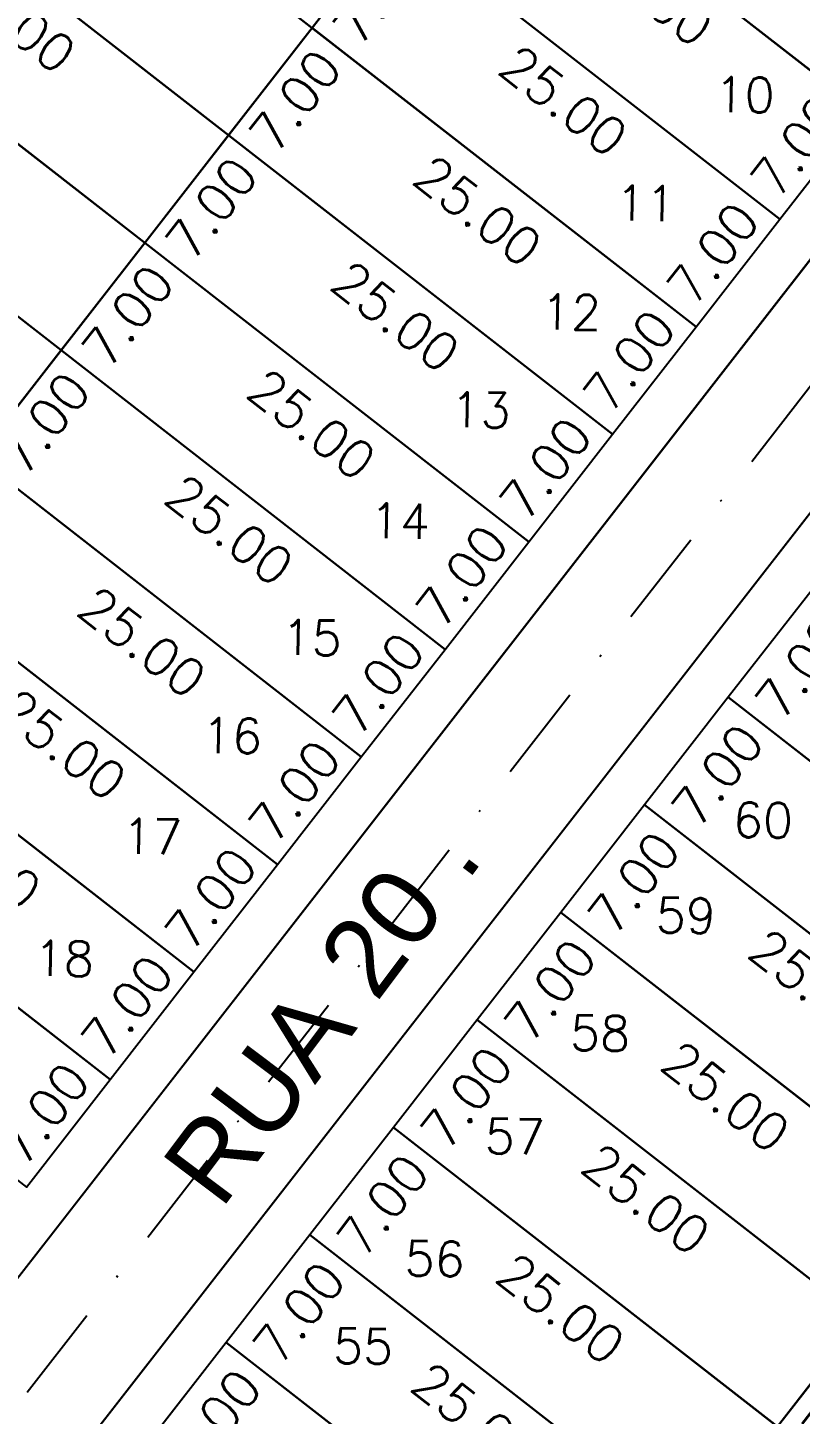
# Model space of a CAD drawing. Header units: millimetres. Extents: x -4430026 to 4783824, y 584 to 9593110.
# Drawn here: x 2520.5 to 2560.2, y 887.7 to 958.9 of the extents above; entities that cross this region are included whole.
import ezdxf
from ezdxf.enums import TextEntityAlignment as Align

# ---------------------------------------------------------------- set-up
doc = ezdxf.new("R2010")
doc.units = ezdxf.units.MM
doc.linetypes.add('CONTINUO', pattern=[0])
doc.linetypes.add('DASHDOT', pattern=[1, 0.5, -0.25, 0, -0.25])
for name, color, linetype in [('Calçada', 1, 'Continuous'), ('Cota', 8, 'Continuous'), ('EIXO DAS VIAS', 252, 'DASHDOT'), ('Lotes', 2, 'Continuous'), ('Nomes de Ruas', 3, 'Continuous'), ('Numero de lotes', 5, 'Continuous')]:
    doc.layers.add(name, color=color, linetype=linetype)
doc.styles.add('arcad1', font='romans.shx')
doc.styles.add('ARIAL', font='arial.ttf', dxfattribs={"height": 0.25})
doc.styles.add('ROMANS', font='romans.shx')
doc.dimstyles.new('BOLA100', dxfattribs={"dimscale": 0, "dimtxt": 1.9, "dimasz": 0.18, "dimexe": 0.18, "dimexo": 0.063, "dimgap": 0, "dimtad": 1, "dimzin": 4, "dimdsep": 46, "dimtxsty": 'ROMANS', "dimcen": 0.09, "dimse1": 1, "dimse2": 1, "dimsd1": 1, "dimsd2": 1, "dimclrt": 256, "dimaunit": 1, "dimadec": 4, "dimazin": 0, "dimtfac": 1.2, "dimtix": 1, "dimtmove": 2, "dimatfit": 3, "dimfxl": 1, "dimtvp": 2, "dimtolj": 1, "dimtzin": 4, "dimarcsym": 0})

# ---------------------------------------------------------------- blocks, each defined once
blk = doc.blocks.new('*D956')
at = {"layer": 'DEFPOINTS', "color": 0}
for p in [(2530.701, 891.391), (2533.047, 889.565), (2526.4, 885.868)]:
    blk.add_point(p, dxfattribs=at)
at = {"layer": 'Cota', "insert": (2530.147, 887.387), "char_height": 1.9, "attachment_point": 5, "rotation": 52.09358, "style": 'ROMANS'}
blk.add_mtext('\\A1;7.00', dxfattribs=at)
blk = doc.blocks.new('*D957')
at = {"layer": 'DEFPOINTS', "color": 0}
for p in [(2535.002, 896.914), (2537.347, 895.088), (2530.701, 891.391)]:
    blk.add_point(p, dxfattribs=at)
at = {"layer": 'Cota', "insert": (2534.448, 892.91), "char_height": 1.9, "attachment_point": 5, "rotation": 52.09358, "style": 'ROMANS'}
blk.add_mtext('\\A1;7.00', dxfattribs=at)
blk = doc.blocks.new('*D958')
at = {"layer": 'DEFPOINTS', "color": 0}
for p in [(2539.302, 902.437), (2541.648, 900.611), (2535.002, 896.914)]:
    blk.add_point(p, dxfattribs=at)
at = {"layer": 'Cota', "insert": (2538.748, 898.433), "char_height": 1.9, "attachment_point": 5, "rotation": 52.09358, "style": 'ROMANS'}
blk.add_mtext('\\A1;7.00', dxfattribs=at)
blk = doc.blocks.new('*D959')
at = {"layer": 'DEFPOINTS', "color": 0}
for p in [(2543.603, 907.96), (2545.949, 906.134), (2539.302, 902.437)]:
    blk.add_point(p, dxfattribs=at)
at = {"layer": 'Cota', "insert": (2543.049, 903.956), "char_height": 1.9, "attachment_point": 5, "rotation": 52.09358, "style": 'ROMANS'}
blk.add_mtext('\\A1;7.00', dxfattribs=at)
blk = doc.blocks.new('*D960')
at = {"layer": 'DEFPOINTS', "color": 0}
for p in [(2547.904, 913.484), (2550.249, 911.657), (2543.603, 907.96)]:
    blk.add_point(p, dxfattribs=at)
at = {"layer": 'Cota', "insert": (2547.349, 909.479), "char_height": 1.9, "attachment_point": 5, "rotation": 52.09358, "style": 'ROMANS'}
blk.add_mtext('\\A1;7.00', dxfattribs=at)
blk = doc.blocks.new('*D977')
at = {"layer": 'DEFPOINTS', "color": 0}
for p in [(2563.328, 892.601), (2565.55, 890.871), (2559.028, 887.078)]:
    blk.add_point(p, dxfattribs=at)
at = {"layer": 'Cota', "insert": (2562.65, 888.694), "char_height": 1.9, "attachment_point": 5, "rotation": 52.09358, "style": 'ROMANS'}
blk.add_mtext('\\A1;7.00', dxfattribs=at)
blk = doc.blocks.new('*D997')
at = {"layer": 'DEFPOINTS', "color": 0}
for p in [(2552.204, 919.007), (2554.55, 917.18), (2547.904, 913.484)]:
    blk.add_point(p, dxfattribs=at)
at = {"layer": 'Cota', "insert": (2551.65, 915.002), "char_height": 1.9, "attachment_point": 5, "rotation": 52.09358, "style": 'ROMANS'}
blk.add_mtext('\\A1;7.00', dxfattribs=at)
blk = doc.blocks.new('*D998')
at = {"layer": 'DEFPOINTS', "color": 0}
for p in [(2556.505, 924.53), (2558.851, 922.703), (2552.204, 919.007)]:
    blk.add_point(p, dxfattribs=at)
at = {"layer": 'Cota', "insert": (2555.951, 920.525), "char_height": 1.9, "attachment_point": 5, "rotation": 52.09358, "style": 'ROMANS'}
blk.add_mtext('\\A1;7.00', dxfattribs=at)
blk = doc.blocks.new('*D999')
at = {"layer": 'DEFPOINTS', "color": 0}
for p in [(2560.805, 930.053), (2563.151, 928.226), (2556.505, 924.53)]:
    blk.add_point(p, dxfattribs=at)
at = {"layer": 'Cota', "insert": (2560.251, 926.048), "char_height": 1.9, "attachment_point": 5, "rotation": 52.09358, "style": 'ROMANS'}
blk.add_mtext('\\A1;7.00', dxfattribs=at)
blk = doc.blocks.new('*D1246')
at = {"layer": 'DEFPOINTS', "color": 0}
for p in [(2524.214, 905.314), (2524.745, 904.901), (2520.444, 899.378)]:
    blk.add_point(p, dxfattribs=at)
at = {"layer": 'Cota', "insert": (2521.314, 903.136), "char_height": 1.9, "attachment_point": 5, "rotation": 52.09358, "style": 'ROMANS'}
blk.add_mtext('\\A1;7.00', dxfattribs=at)
blk = doc.blocks.new('*D1247')
at = {"layer": 'DEFPOINTS', "color": 0}
for p in [(2528.515, 910.837), (2529.045, 910.424), (2524.745, 904.901)]:
    blk.add_point(p, dxfattribs=at)
at = {"layer": 'Cota', "insert": (2525.615, 908.659), "char_height": 1.9, "attachment_point": 5, "rotation": 52.09358, "style": 'ROMANS'}
blk.add_mtext('\\A1;7.00', dxfattribs=at)
blk = doc.blocks.new('*D1248')
at = {"layer": 'DEFPOINTS', "color": 0}
for p in [(2532.815, 916.36), (2533.346, 915.947), (2529.045, 910.424)]:
    blk.add_point(p, dxfattribs=at)
at = {"layer": 'Cota', "insert": (2529.916, 914.182), "char_height": 1.9, "attachment_point": 5, "rotation": 52.09358, "style": 'ROMANS'}
blk.add_mtext('\\A1;7.00', dxfattribs=at)
blk = doc.blocks.new('*D1249')
at = {"layer": 'DEFPOINTS', "color": 0}
for p in [(2537.116, 921.883), (2537.646, 921.47), (2533.346, 915.947)]:
    blk.add_point(p, dxfattribs=at)
at = {"layer": 'Cota', "insert": (2534.216, 919.705), "char_height": 1.9, "attachment_point": 5, "rotation": 52.09358, "style": 'ROMANS'}
blk.add_mtext('\\A1;7.00', dxfattribs=at)
blk = doc.blocks.new('*D1259')
at = {"layer": 'DEFPOINTS', "color": 0}
for p in [(2522.222, 942.353), (2524.249, 940.774), (2517.921, 936.83)]:
    blk.add_point(p, dxfattribs=at)
at = {"layer": 'Cota', "insert": (2521.35, 938.596), "char_height": 1.9, "attachment_point": 5, "rotation": 52.09358, "style": 'ROMANS'}
blk.add_mtext('\\A1;7.00', dxfattribs=at)
blk = doc.blocks.new('*D1260')
at = {"layer": 'DEFPOINTS', "color": 0}
for p in [(2526.522, 947.876), (2528.55, 946.297), (2522.222, 942.353)]:
    blk.add_point(p, dxfattribs=at)
at = {"layer": 'Cota', "insert": (2525.65, 944.119), "char_height": 1.9, "attachment_point": 5, "rotation": 52.09358, "style": 'ROMANS'}
blk.add_mtext('\\A1;7.00', dxfattribs=at)
blk = doc.blocks.new('*D1261')
at = {"layer": 'DEFPOINTS', "color": 0}
for p in [(2530.823, 953.399), (2532.851, 951.82), (2526.522, 947.876)]:
    blk.add_point(p, dxfattribs=at)
at = {"layer": 'Cota', "insert": (2529.951, 949.642), "char_height": 1.9, "attachment_point": 5, "rotation": 52.09358, "style": 'ROMANS'}
blk.add_mtext('\\A1;7.00', dxfattribs=at)
blk = doc.blocks.new('*D1262')
at = {"layer": 'DEFPOINTS', "color": 0}
for p in [(2535.123, 958.922), (2537.151, 957.343), (2530.823, 953.399)]:
    blk.add_point(p, dxfattribs=at)
at = {"layer": 'Cota', "insert": (2534.251, 955.165), "char_height": 1.9, "attachment_point": 5, "rotation": 52.09358, "style": 'ROMANS'}
blk.add_mtext('\\A1;7.00', dxfattribs=at)
blk = doc.blocks.new('*D1263')
at = {"layer": 'DEFPOINTS', "color": 0}
for p in [(2539.424, 964.445), (2541.452, 962.866), (2535.123, 958.922)]:
    blk.add_point(p, dxfattribs=at)
at = {"layer": 'Cota', "insert": (2538.552, 960.688), "char_height": 1.9, "attachment_point": 5, "rotation": 52.09358, "style": 'ROMANS'}
blk.add_mtext('\\A1;7.00', dxfattribs=at)
blk = doc.blocks.new('*D1269')
at = {"layer": 'DEFPOINTS', "color": 0}
for p in [(2541.417, 927.406), (2541.947, 926.994), (2537.646, 921.47)]:
    blk.add_point(p, dxfattribs=at)
at = {"layer": 'Cota', "insert": (2538.517, 925.229), "char_height": 1.9, "attachment_point": 5, "rotation": 52.09358, "style": 'ROMANS'}
blk.add_mtext('\\A1;7.00', dxfattribs=at)
blk = doc.blocks.new('*D1270')
at = {"layer": 'DEFPOINTS', "color": 0}
for p in [(2545.717, 932.93), (2546.248, 932.517), (2541.947, 926.994)]:
    blk.add_point(p, dxfattribs=at)
at = {"layer": 'Cota', "insert": (2542.817, 930.752), "char_height": 1.9, "attachment_point": 5, "rotation": 52.09358, "style": 'ROMANS'}
blk.add_mtext('\\A1;7.00', dxfattribs=at)
blk = doc.blocks.new('*D1271')
at = {"layer": 'DEFPOINTS', "color": 0}
for p in [(2550.018, 938.453), (2550.548, 938.04), (2546.248, 932.517)]:
    blk.add_point(p, dxfattribs=at)
at = {"layer": 'Cota', "insert": (2547.118, 936.275), "char_height": 1.9, "attachment_point": 5, "rotation": 52.09358, "style": 'ROMANS'}
blk.add_mtext('\\A1;7.00', dxfattribs=at)
blk = doc.blocks.new('*D1272')
at = {"layer": 'DEFPOINTS', "color": 0}
for p in [(2554.319, 943.976), (2554.849, 943.563), (2550.548, 938.04)]:
    blk.add_point(p, dxfattribs=at)
at = {"layer": 'Cota', "insert": (2551.419, 941.798), "char_height": 1.9, "attachment_point": 5, "rotation": 52.09358, "style": 'ROMANS'}
blk.add_mtext('\\A1;7.00', dxfattribs=at)
blk = doc.blocks.new('*D1273')
at = {"layer": 'DEFPOINTS', "color": 0}
for p in [(2558.619, 949.499), (2559.149, 949.086), (2554.849, 943.563)]:
    blk.add_point(p, dxfattribs=at)
at = {"layer": 'Cota', "insert": (2555.719, 947.321), "char_height": 1.9, "attachment_point": 5, "rotation": 52.09358, "style": 'ROMANS'}
blk.add_mtext('\\A1;7.00', dxfattribs=at)
blk = doc.blocks.new('*D1274')
at = {"layer": 'DEFPOINTS', "color": 0}
for p in [(2562.92, 955.022), (2563.45, 954.609), (2559.149, 949.086)]:
    blk.add_point(p, dxfattribs=at)
at = {"layer": 'Cota', "insert": (2560.02, 952.844), "char_height": 1.9, "attachment_point": 5, "rotation": 52.09358, "style": 'ROMANS'}
blk.add_mtext('\\A1;7.00', dxfattribs=at)
blk = doc.blocks.new('*D3415')
at = {"layer": 'DEFPOINTS', "color": 0}
for p in [(2548.025, 975.492), (2567.751, 960.132), (2565.918, 957.779)]:
    blk.add_point(p, dxfattribs=at)
at = {"layer": 'Cota', "insert": (2556.639, 966.208), "char_height": 1.9, "attachment_point": 5, "rotation": 322.09358, "style": 'ROMANS'}
blk.add_mtext('\\A1;25.00', dxfattribs=at)
blk = doc.blocks.new('*D3425')
at = {"layer": 'DEFPOINTS', "color": 0}
for p in [(2539.424, 964.445), (2559.149, 949.086), (2557.32, 946.737)]:
    blk.add_point(p, dxfattribs=at)
at = {"layer": 'Cota', "insert": (2548.041, 955.166), "char_height": 1.9, "attachment_point": 5, "rotation": 322.09358, "style": 'ROMANS'}
blk.add_mtext('\\A1;25.00', dxfattribs=at)
blk = doc.blocks.new('*D3427')
at = {"layer": 'DEFPOINTS', "color": 0}
for p in [(2543.725, 969.968), (2563.45, 954.609), (2561.722, 952.39)]:
    blk.add_point(p, dxfattribs=at)
at = {"layer": 'Cota', "insert": (2552.443, 960.819), "char_height": 1.9, "attachment_point": 5, "rotation": 322.09358, "style": 'ROMANS'}
blk.add_mtext('\\A1;25.00', dxfattribs=at)
blk = doc.blocks.new('*D3431')
at = {"layer": 'DEFPOINTS', "color": 0}
for p in [(2515.398, 974.282), (2535.123, 958.922), (2533.193, 956.443)]:
    blk.add_point(p, dxfattribs=at)
at = {"layer": 'Cota', "insert": (2523.914, 964.872), "char_height": 1.9, "attachment_point": 5, "rotation": 322.09358, "style": 'ROMANS'}
blk.add_mtext('\\A1;25.00', dxfattribs=at)
blk = doc.blocks.new('*D3432')
at = {"layer": 'DEFPOINTS', "color": 0}
for p in [(2535.123, 958.922), (2554.849, 943.563), (2552.918, 941.083)]:
    blk.add_point(p, dxfattribs=at)
at = {"layer": 'Cota', "insert": (2543.639, 949.513), "char_height": 1.9, "attachment_point": 5, "rotation": 322.09358, "style": 'ROMANS'}
blk.add_mtext('\\A1;25.00', dxfattribs=at)
blk = doc.blocks.new('*D3436')
at = {"layer": 'DEFPOINTS', "color": 0}
for p in [(2511.097, 968.758), (2530.823, 953.399), (2528.967, 951.015)]:
    blk.add_point(p, dxfattribs=at)
at = {"layer": 'Cota', "insert": (2519.688, 959.445), "char_height": 1.9, "attachment_point": 5, "rotation": 322.09358, "style": 'ROMANS'}
blk.add_mtext('\\A1;25.00', dxfattribs=at)
blk = doc.blocks.new('*D3437')
at = {"layer": 'DEFPOINTS', "color": 0}
for p in [(2530.823, 953.399), (2550.548, 938.04), (2548.692, 935.656)]:
    blk.add_point(p, dxfattribs=at)
at = {"layer": 'Cota', "insert": (2539.413, 944.085), "char_height": 1.9, "attachment_point": 5, "rotation": 322.09358, "style": 'ROMANS'}
blk.add_mtext('\\A1;25.00', dxfattribs=at)
blk = doc.blocks.new('*D3441')
at = {"layer": 'DEFPOINTS', "color": 0}
for p in [(2506.797, 963.235), (2526.522, 947.876), (2524.653, 945.475)]:
    blk.add_point(p, dxfattribs=at)
at = {"layer": 'Cota', "insert": (2515.374, 953.904), "char_height": 1.9, "attachment_point": 5, "rotation": 322.09358, "style": 'ROMANS'}
blk.add_mtext('\\A1;25.00', dxfattribs=at)
blk = doc.blocks.new('*D3442')
at = {"layer": 'DEFPOINTS', "color": 0}
for p in [(2526.522, 947.876), (2546.248, 932.517), (2544.378, 930.116)]:
    blk.add_point(p, dxfattribs=at)
at = {"layer": 'Cota', "insert": (2535.099, 938.545), "char_height": 1.9, "attachment_point": 5, "rotation": 322.09358, "style": 'ROMANS'}
blk.add_mtext('\\A1;25.00', dxfattribs=at)
blk = doc.blocks.new('*D3446')
at = {"layer": 'DEFPOINTS', "color": 0}
for p in [(2502.496, 957.712), (2522.222, 942.353), (2520.429, 940.05)]:
    blk.add_point(p, dxfattribs=at)
at = {"layer": 'Cota', "insert": (2511.15, 948.479), "char_height": 1.9, "attachment_point": 5, "rotation": 322.09358, "style": 'ROMANS'}
blk.add_mtext('\\A1;25.00', dxfattribs=at)
blk = doc.blocks.new('*D3447')
at = {"layer": 'DEFPOINTS', "color": 0}
for p in [(2522.222, 942.353), (2541.947, 926.994), (2540.154, 924.691)]:
    blk.add_point(p, dxfattribs=at)
at = {"layer": 'Cota', "insert": (2530.875, 933.12), "char_height": 1.9, "attachment_point": 5, "rotation": 322.09358, "style": 'ROMANS'}
blk.add_mtext('\\A1;25.00', dxfattribs=at)
blk = doc.blocks.new('*D3457')
at = {"layer": 'DEFPOINTS', "color": 0}
for p in [(2505.019, 920.26), (2524.745, 904.901), (2522.824, 902.434)]:
    blk.add_point(p, dxfattribs=at)
at = {"layer": 'Cota', "insert": (2513.545, 910.863), "char_height": 1.9, "attachment_point": 5, "rotation": 322.09358, "style": 'ROMANS'}
blk.add_mtext('\\A1;25.00', dxfattribs=at)
blk = doc.blocks.new('*D3461')
at = {"layer": 'DEFPOINTS', "color": 0}
for p in [(2517.921, 936.83), (2537.646, 921.47), (2535.671, 918.933)]:
    blk.add_point(p, dxfattribs=at)
at = {"layer": 'Cota', "insert": (2526.392, 927.362), "char_height": 1.9, "attachment_point": 5, "rotation": 322.09358, "style": 'ROMANS'}
blk.add_mtext('\\A1;25.00', dxfattribs=at)
blk = doc.blocks.new('*D3465')
at = {"layer": 'DEFPOINTS', "color": 0}
for p in [(2513.62, 931.307), (2533.346, 915.947), (2531.577, 913.676)]:
    blk.add_point(p, dxfattribs=at)
at = {"layer": 'Cota', "insert": (2522.298, 922.105), "char_height": 1.9, "attachment_point": 5, "rotation": 322.09358, "style": 'ROMANS'}
blk.add_mtext('\\A1;25.00', dxfattribs=at)
blk = doc.blocks.new('*D3469')
at = {"layer": 'DEFPOINTS', "color": 0}
for p in [(2509.32, 925.784), (2529.045, 910.424), (2527.192, 908.044)]:
    blk.add_point(p, dxfattribs=at)
at = {"layer": 'Cota', "insert": (2517.912, 916.473), "char_height": 1.9, "attachment_point": 5, "rotation": 322.09358, "style": 'ROMANS'}
blk.add_mtext('\\A1;25.00', dxfattribs=at)
blk = doc.blocks.new('*D3753')
at = {"layer": 'DEFPOINTS', "color": 0}
for p in [(2530.701, 891.391), (2550.426, 876.032), (2548.411, 873.444)]:
    blk.add_point(p, dxfattribs=at)
at = {"layer": 'Cota', "insert": (2539.132, 881.873), "char_height": 1.9, "attachment_point": 5, "rotation": 322.09358, "style": 'ROMANS'}
blk.add_mtext('\\A1;25.00', dxfattribs=at)
blk = doc.blocks.new('*D3759')
at = {"layer": 'DEFPOINTS', "color": 0}
for p in [(2535.002, 896.914), (2554.727, 881.555), (2552.806, 879.088)]:
    blk.add_point(p, dxfattribs=at)
at = {"layer": 'Cota', "insert": (2543.527, 887.517), "char_height": 1.9, "attachment_point": 5, "rotation": 322.09358, "style": 'ROMANS'}
blk.add_mtext('\\A1;25.00', dxfattribs=at)
blk = doc.blocks.new('*D3768')
at = {"layer": 'DEFPOINTS', "color": 0}
for p in [(2539.302, 902.437), (2559.028, 887.078), (2557.174, 884.698)]:
    blk.add_point(p, dxfattribs=at)
at = {"layer": 'Cota', "insert": (2547.895, 893.127), "char_height": 1.9, "attachment_point": 5, "rotation": 322.09358, "style": 'ROMANS'}
blk.add_mtext('\\A1;25.00', dxfattribs=at)
blk = doc.blocks.new('*D3775')
at = {"layer": 'DEFPOINTS', "color": 0}
for p in [(2543.603, 907.96), (2563.328, 892.601), (2561.56, 890.33)]:
    blk.add_point(p, dxfattribs=at)
at = {"layer": 'Cota', "insert": (2552.281, 898.759), "char_height": 1.9, "attachment_point": 5, "rotation": 322.09358, "style": 'ROMANS'}
blk.add_mtext('\\A1;25.00', dxfattribs=at)
blk = doc.blocks.new('*D3785')
at = {"layer": 'DEFPOINTS', "color": 0}
for p in [(2547.904, 913.484), (2567.629, 898.124), (2565.653, 895.587)]:
    blk.add_point(p, dxfattribs=at)
at = {"layer": 'Cota', "insert": (2556.374, 904.016), "char_height": 1.9, "attachment_point": 5, "rotation": 322.09358, "style": 'ROMANS'}
blk.add_mtext('\\A1;25.00', dxfattribs=at)
blk = doc.blocks.new('*D3793')
at = {"layer": 'DEFPOINTS', "color": 0}
for p in [(2552.204, 919.007), (2571.93, 903.647), (2570.137, 901.345)]:
    blk.add_point(p, dxfattribs=at)
at = {"layer": 'Cota', "insert": (2560.858, 909.774), "char_height": 1.9, "attachment_point": 5, "rotation": 322.09358, "style": 'ROMANS'}
blk.add_mtext('\\A1;25.00', dxfattribs=at)
blk = doc.blocks.new('*D3814')
at = {"layer": 'DEFPOINTS', "color": 0}
for p in [(2556.505, 924.53), (2576.23, 909.17), (2574.361, 906.769)]:
    blk.add_point(p, dxfattribs=at)
at = {"layer": 'Cota', "insert": (2565.082, 915.199), "char_height": 1.9, "attachment_point": 5, "rotation": 322.09358, "style": 'ROMANS'}
blk.add_mtext('\\A1;25.00', dxfattribs=at)

msp = doc.modelspace()

# ---------------------------------------------------------------- linework, layer by layer
at = {"layer": 'Calçada', "lineweight": -3}
for p, q in [((2448.999, 803.555), (2600.103, 997.612)), ((2448.999, 803.555), (2600.103, 997.612)), ((2607.654, 994.288), (2455.311, 798.64)), ((2607.654, 994.288), (2455.311, 798.64))]:
    msp.add_line(p, q, dxfattribs=at)
for points in [[(2600.103, 997.612, 0.46732), (2598.16, 1006.61, 0.081083), (2556.59, 1020.475, -0.007625), (2552.866, 1021.135, 0.282098), (2546.995, 1018.929), (2405.603, 837.345, 0.414214), (2406.651, 828.925), (2440.578, 802.507, 0.414214), (2448.999, 803.555)], [(2600.103, 997.612, 0.46732), (2598.16, 1006.61, 0.081083), (2556.59, 1020.475, -0.007625), (2552.866, 1021.135, 0.282098), (2546.995, 1018.929), (2405.603, 837.345, 0.414214), (2406.651, 828.925), (2440.578, 802.507, 0.414214), (2448.999, 803.555)], [(2651.071, 960.525, 0.414214), (2650.024, 968.945), (2618.463, 993.52, 0.00577), (2615.964, 995.42, 0.40747), (2607.654, 994.288), (2455.311, 798.64, 0.414214), (2456.359, 790.219), (2490.286, 763.801, 0.414214), (2498.707, 764.849)], [(2651.071, 960.525, 0.414214), (2650.024, 968.945), (2618.463, 993.52, 0.00577), (2615.964, 995.42, 0.40747), (2607.654, 994.288), (2455.311, 798.64, 0.414214), (2456.359, 790.219), (2490.286, 763.801, 0.414214), (2498.707, 764.849)]]:
    msp.add_lwpolyline(points, format="xyb", close=True, dxfattribs=at)
at = {"layer": 'EIXO DAS VIAS', "ltscale": 10}
msp.add_line((2446.011, 793.207, 103.708), (2610.292, 1004.186, 103.708), dxfattribs=at)
at = {"layer": 'Lotes', "lineweight": -3}
for p, q in [((2425.151, 817.688), (2573.204, 1007.827)), ((2563.45, 954.609), (2523.999, 985.328)), ((2559.149, 949.086), (2519.699, 979.805)), ((2474.859, 778.983), (2627.838, 975.448)), ((2554.849, 943.563), (2515.398, 974.282)), ((2550.548, 938.04), (2511.097, 968.758)), ((2546.248, 932.517), (2506.797, 963.235)), ((2541.947, 926.994), (2502.496, 957.712)), ((2537.646, 921.47), (2498.196, 952.189)), ((2533.346, 915.947), (2493.895, 946.666)), ((2529.045, 910.424), (2489.594, 941.143)), ((2524.745, 904.901), (2485.294, 935.62)), ((2595.956, 893.811), (2556.505, 924.53)), ((2591.655, 888.288), (2552.204, 919.007)), ((2587.354, 882.765), (2547.904, 913.484)), ((2583.054, 877.242), (2543.603, 907.96)), ((2578.753, 871.719), (2539.302, 902.437)), ((2574.452, 866.196), (2535.002, 896.914)), ((2570.152, 860.672), (2530.701, 891.391))]:
    msp.add_line(p, q, dxfattribs=at)
at = {"layer": 'Lotes', "linetype": 'CONTINUO', "lineweight": -3}
for p, q in [((2563.45, 954.609), (2543.725, 969.968)), ((2543.725, 969.968), (2563.45, 954.609)), ((2511.097, 968.758), (2530.823, 953.399)), ((2530.823, 953.399), (2511.097, 968.758)), ((2559.149, 949.086), (2539.424, 964.445)), ((2539.424, 964.445), (2559.149, 949.086)), ((2506.797, 963.235), (2526.522, 947.876)), ((2526.522, 947.876), (2506.797, 963.235)), ((2535.123, 958.922), (2530.823, 953.399)), ((2530.823, 953.399), (2535.123, 958.922)), ((2554.849, 943.563), (2535.123, 958.922)), ((2535.123, 958.922), (2554.849, 943.563)), ((2502.496, 957.712), (2522.222, 942.353)), ((2522.222, 942.353), (2502.496, 957.712)), ((2559.149, 949.086), (2563.45, 954.609)), ((2530.823, 953.399), (2526.522, 947.876)), ((2526.522, 947.876), (2530.823, 953.399)), ((2550.548, 938.04), (2530.823, 953.399)), ((2530.823, 953.399), (2550.548, 938.04)), ((2554.849, 943.563), (2559.149, 949.086)), ((2526.522, 947.876), (2522.222, 942.353)), ((2522.222, 942.353), (2526.522, 947.876)), ((2546.248, 932.517), (2526.522, 947.876)), ((2526.522, 947.876), (2546.248, 932.517)), ((2550.548, 938.04), (2554.849, 943.563)), ((2522.222, 942.353), (2517.921, 936.83)), ((2517.921, 936.83), (2522.222, 942.353)), ((2541.947, 926.994), (2522.222, 942.353)), ((2522.222, 942.353), (2541.947, 926.994)), ((2546.248, 932.517), (2550.548, 938.04)), ((2537.646, 921.47), (2517.921, 936.83)), ((2517.921, 936.83), (2537.646, 921.47)), ((2541.947, 926.994), (2546.248, 932.517)), ((2533.346, 915.947), (2513.62, 931.307)), ((2513.62, 931.307), (2533.346, 915.947)), ((2560.805, 930.053), (2556.505, 924.53)), ((2537.646, 921.47), (2541.947, 926.994)), ((2529.045, 910.424), (2509.32, 925.784)), ((2509.32, 925.784), (2529.045, 910.424)), ((2556.505, 924.53), (2552.204, 919.007)), ((2576.23, 909.17), (2556.505, 924.53)), ((2556.505, 924.53), (2576.23, 909.17)), ((2533.346, 915.947), (2537.646, 921.47)), ((2524.745, 904.901), (2505.019, 920.26)), ((2505.019, 920.26), (2524.745, 904.901)), ((2552.204, 919.007), (2547.904, 913.484)), ((2571.93, 903.647), (2552.204, 919.007)), ((2552.204, 919.007), (2571.93, 903.647)), ((2529.045, 910.424), (2533.346, 915.947)), ((2547.904, 913.484), (2543.603, 907.96)), ((2567.629, 898.124), (2547.904, 913.484)), ((2547.904, 913.484), (2567.629, 898.124)), ((2524.745, 904.901), (2529.045, 910.424)), ((2543.603, 907.96), (2539.302, 902.437)), ((2563.328, 892.601), (2543.603, 907.96)), ((2543.603, 907.96), (2563.328, 892.601)), ((2520.444, 899.378), (2524.745, 904.901)), ((2539.302, 902.437), (2535.002, 896.914)), ((2559.028, 887.078), (2539.302, 902.437)), ((2539.302, 902.437), (2559.028, 887.078)), ((2535.002, 896.914), (2530.701, 891.391)), ((2554.727, 881.555), (2535.002, 896.914)), ((2535.002, 896.914), (2554.727, 881.555)), ((2563.328, 892.601), (2559.028, 887.078)), ((2559.028, 887.078), (2563.328, 892.601)), ((2530.701, 891.391), (2526.4, 885.868)), ((2550.426, 876.032), (2530.701, 891.391)), ((2530.701, 891.391), (2550.426, 876.032))]:
    msp.add_line(p, q, dxfattribs=at)
at = {"layer": 'Lotes'}
for points in [[(2548.025, 975.492), (2543.725, 969.968), (2563.45, 954.609), (2567.751, 960.132)], [(2515.398, 974.282), (2511.097, 968.758), (2530.823, 953.399), (2535.123, 958.922)], [(2543.725, 969.968), (2539.424, 964.445), (2559.149, 949.086), (2563.45, 954.609)], [(2511.097, 968.758), (2506.797, 963.235), (2526.522, 947.876), (2530.823, 953.399)], [(2539.424, 964.445), (2535.123, 958.922), (2554.849, 943.563), (2559.149, 949.086)], [(2506.797, 963.235), (2502.496, 957.712), (2522.222, 942.353), (2526.522, 947.876)], [(2535.123, 958.922), (2530.823, 953.399), (2550.548, 938.04), (2554.849, 943.563)], [(2502.496, 957.712), (2498.196, 952.189), (2517.921, 936.83), (2522.222, 942.353)], [(2530.823, 953.399), (2526.522, 947.876), (2546.248, 932.517), (2550.548, 938.04)], [(2526.522, 947.876), (2522.222, 942.353), (2541.947, 926.994), (2546.248, 932.517)], [(2522.222, 942.353), (2517.921, 936.83), (2537.646, 921.47), (2541.947, 926.994)], [(2517.921, 936.83), (2513.62, 931.307), (2533.346, 915.947), (2537.646, 921.47)], [(2513.62, 931.307), (2509.32, 925.784), (2529.045, 910.424), (2533.346, 915.947)], [(2560.805, 930.053), (2556.505, 924.53), (2576.23, 909.17), (2580.531, 914.694)], [(2509.32, 925.784), (2505.019, 920.26), (2524.745, 904.901), (2529.045, 910.424)], [(2556.505, 924.53), (2552.204, 919.007), (2571.93, 903.647), (2576.23, 909.17)], [(2505.019, 920.26), (2500.719, 914.737), (2520.444, 899.378), (2524.745, 904.901)], [(2552.204, 919.007), (2547.904, 913.484), (2567.629, 898.124), (2571.93, 903.647)], [(2547.904, 913.484), (2543.603, 907.96), (2563.328, 892.601), (2567.629, 898.124)], [(2543.603, 907.96), (2539.302, 902.437), (2559.028, 887.078), (2563.328, 892.601)], [(2539.302, 902.437), (2535.002, 896.914), (2554.727, 881.555), (2559.028, 887.078)], [(2535.002, 896.914), (2530.701, 891.391), (2550.426, 876.032), (2554.727, 881.555)], [(2563.328, 892.601), (2559.028, 887.078), (2578.753, 871.719), (2583.054, 877.242)], [(2530.701, 891.391), (2526.4, 885.868), (2546.126, 870.509), (2550.426, 876.032)]]:
    msp.add_lwpolyline(points, close=True, dxfattribs=at)

# ---------------------------------------------------------------- texts
at = {"layer": 'Nomes de Ruas', "extrusion": (-0.066244, -0.055846, 0.996239), "style": 'ARIAL'}
msp.add_text('RUA 20 .', height=4, rotation=102.96746, dxfattribs=at).set_placement((939.805, 2514.655, -218.628), align=Align.MIDDLE_CENTER)
at = {"layer": 'Numero de lotes', "style": 'arcad1'}
for s, p in [('10', (2557.338, 955.476, 103.708)), ('11', (2552.261, 949.905, 103.708)), ('12', (2548.428, 944.312, 103.708)), ('13', (2543.776, 939.286, 103.708)), ('14', (2539.635, 933.586, 103.708)), ('15', (2535.103, 927.591, 103.708)), ('16', (2531.004, 922.555, 103.708)), ('60', (2558.285, 918.222, 103.708)), ('17', (2526.902, 917.381, 103.708)), ('59', (2554.326, 913.321, 103.708)), ('18', (2522.366, 911.11, 103.708)), ('58', (2549.918, 907.281, 103.708)), ('57', (2545.537, 901.974, 103.708)), ('56', (2541.416, 895.696, 103.708)), ('55', (2537.741, 891.204, 103.708))]:
    msp.add_text(s, height=1.8, rotation=358.97539, dxfattribs=at).set_placement(p, align=Align.MIDDLE_CENTER)

# ---------------------------------------------------------------- dimensions: what is measured, and where the dimension line sits
at = {"layer": 'Cota'}
for base, p1, p2, angle, picture, middle in [((2565.918, 957.779), (2548.025, 975.492), (2567.751, 960.132), 142.09358, '*D3415', (2556.639, 966.208)), ((2533.193, 956.443), (2515.398, 974.282), (2535.123, 958.922), 142.09358, '*D3431', (2523.914, 964.872)), ((2561.722, 952.39), (2543.725, 969.968), (2563.45, 954.609), 142.09358, '*D3427', (2552.443, 960.819)), ((2528.967, 951.015), (2511.097, 968.758), (2530.823, 953.399), 142.09358, '*D3436', (2519.688, 959.445)), ((2541.452, 962.866), (2535.123, 958.922), (2539.424, 964.445), 232.09358, '*D1263', (2538.552, 960.688)), ((2557.32, 946.737), (2539.424, 964.445), (2559.149, 949.086), 142.09358, '*D3425', (2548.041, 955.166)), ((2524.653, 945.475), (2506.797, 963.235), (2526.522, 947.876), 142.09358, '*D3441', (2515.374, 953.904)), ((2537.151, 957.343), (2530.823, 953.399), (2535.123, 958.922), 232.09358, '*D1262', (2534.251, 955.165)), ((2552.918, 941.083), (2535.123, 958.922), (2554.849, 943.563), 142.09358, '*D3432', (2543.639, 949.513)), ((2520.429, 940.05), (2502.496, 957.712), (2522.222, 942.353), 142.09358, '*D3446', (2511.15, 948.479)), ((2562.92, 955.022), (2559.149, 949.086), (2563.45, 954.609), 232.09358, '*D1274', (2560.02, 952.844)), ((2532.851, 951.82), (2526.522, 947.876), (2530.823, 953.399), 232.09358, '*D1261', (2529.951, 949.642)), ((2548.692, 935.656), (2530.823, 953.399), (2550.548, 938.04), 142.09358, '*D3437', (2539.413, 944.085)), ((2558.619, 949.499), (2554.849, 943.563), (2559.149, 949.086), 232.09358, '*D1273', (2555.719, 947.321)), ((2528.55, 946.297), (2522.222, 942.353), (2526.522, 947.876), 232.09358, '*D1260', (2525.65, 944.119)), ((2544.378, 930.116), (2526.522, 947.876), (2546.248, 932.517), 142.09358, '*D3442', (2535.099, 938.545)), ((2554.319, 943.976), (2550.548, 938.04), (2554.849, 943.563), 232.09358, '*D1272', (2551.419, 941.798)), ((2524.249, 940.774), (2517.921, 936.83), (2522.222, 942.353), 232.09358, '*D1259', (2521.35, 938.596)), ((2540.154, 924.691), (2522.222, 942.353), (2541.947, 926.994), 142.09358, '*D3447', (2530.875, 933.12)), ((2550.018, 938.453), (2546.248, 932.517), (2550.548, 938.04), 232.09358, '*D1271', (2547.118, 936.275)), ((2535.671, 918.933), (2517.921, 936.83), (2537.646, 921.47), 142.09358, '*D3461', (2526.392, 927.362)), ((2545.717, 932.93), (2541.947, 926.994), (2546.248, 932.517), 232.09358, '*D1270', (2542.817, 930.752)), ((2531.577, 913.676), (2513.62, 931.307), (2533.346, 915.947), 142.09358, '*D3465', (2522.298, 922.105)), ((2563.151, 928.226), (2556.505, 924.53), (2560.805, 930.053), 232.09358, '*D999', (2560.251, 926.048)), ((2541.417, 927.406), (2537.646, 921.47), (2541.947, 926.994), 232.09358, '*D1269', (2538.517, 925.229)), ((2527.192, 908.044), (2509.32, 925.784), (2529.045, 910.424), 142.09358, '*D3469', (2517.912, 916.473)), ((2558.851, 922.703), (2552.204, 919.007), (2556.505, 924.53), 232.09358, '*D998', (2555.951, 920.525)), ((2574.361, 906.769), (2556.505, 924.53), (2576.23, 909.17), 142.09358, '*D3814', (2565.082, 915.199)), ((2537.116, 921.883), (2533.346, 915.947), (2537.646, 921.47), 232.09358, '*D1249', (2534.216, 919.705)), ((2522.824, 902.434), (2505.019, 920.26), (2524.745, 904.901), 142.09358, '*D3457', (2513.545, 910.863)), ((2554.55, 917.18), (2547.904, 913.484), (2552.204, 919.007), 232.09358, '*D997', (2551.65, 915.002)), ((2570.137, 901.345), (2552.204, 919.007), (2571.93, 903.647), 142.09358, '*D3793', (2560.858, 909.774)), ((2532.815, 916.36), (2529.045, 910.424), (2533.346, 915.947), 232.09358, '*D1248', (2529.916, 914.182)), ((2550.249, 911.657), (2543.603, 907.96), (2547.904, 913.484), 232.09358, '*D960', (2547.349, 909.479)), ((2565.653, 895.587), (2547.904, 913.484), (2567.629, 898.124), 142.09358, '*D3785', (2556.374, 904.016)), ((2528.515, 910.837), (2524.745, 904.901), (2529.045, 910.424), 232.09358, '*D1247', (2525.615, 908.659)), ((2545.949, 906.134), (2539.302, 902.437), (2543.603, 907.96), 232.09358, '*D959', (2543.049, 903.956)), ((2561.56, 890.33), (2543.603, 907.96), (2563.328, 892.601), 142.09358, '*D3775', (2552.281, 898.759)), ((2524.214, 905.314), (2520.444, 899.378), (2524.745, 904.901), 232.09358, '*D1246', (2521.314, 903.136)), ((2541.648, 900.611), (2535.002, 896.914), (2539.302, 902.437), 232.09358, '*D958', (2538.748, 898.433)), ((2557.174, 884.698), (2539.302, 902.437), (2559.028, 887.078), 142.09358, '*D3768', (2547.895, 893.127)), ((2537.347, 895.088), (2530.701, 891.391), (2535.002, 896.914), 232.09358, '*D957', (2534.448, 892.91)), ((2552.806, 879.088), (2535.002, 896.914), (2554.727, 881.555), 142.09358, '*D3759', (2543.527, 887.517)), ((2565.55, 890.871), (2559.028, 887.078), (2563.328, 892.601), 232.09358, '*D977', (2562.65, 888.694)), ((2533.047, 889.565), (2526.4, 885.868), (2530.701, 891.391), 232.09358, '*D956', (2530.147, 887.387)), ((2548.411, 873.444), (2530.701, 891.391), (2550.426, 876.032), 142.09358, '*D3753', (2539.132, 881.873))]:
    dim = msp.add_linear_dim(base=base, p1=p1, p2=p2, angle=angle, dimstyle='BOLA100', override={"dimscale": 1}, dxfattribs=at)
    dim.commit()
    dim.dimension.update_dxf_attribs({"geometry": picture, "text_midpoint": middle})

doc.saveas('drawing.dxf')
